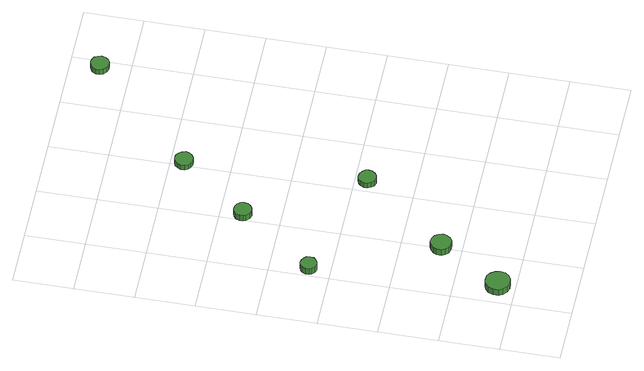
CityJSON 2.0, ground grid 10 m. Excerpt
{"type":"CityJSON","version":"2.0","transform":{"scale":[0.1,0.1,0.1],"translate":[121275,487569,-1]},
"CityObjects":{
"tree1":{"type":"SolitaryVegetationObject","attributes":{"function":"something"},"geometry":[{"type":"MultiSurface","lod":"1","boundaries":[[[0,1,2,3,4,5,6,7,8,9,10,11,12,13,14]],[[15,16,17,18,19,20,21,22,23,24,25,26,27,28,29]],[[0,29,28,1]],[[1,28,27,2]],[[2,27,26,3]],[[3,26,25,4]],[[4,25,24,5]],[[5,24,23,6]],[[6,23,22,7]],[[7,22,21,8]],[[8,21,20,9]],[[9,20,19,10]],[[10,19,18,11]],[[11,18,17,12]],[[12,17,16,13]],[[13,16,15,14]],[[14,15,29,0]]]}]},
"tree2":{"type":"SolitaryVegetationObject","attributes":{"function":"something"},"geometry":[{"type":"MultiSurface","lod":"1","boundaries":[[[30,31,32,33,34,35,36,37,38,39,40,41,42,43,44]],[[45,46,47,48,49,50,51,52,53,54,55,56,57,58,59]],[[30,59,58,31]],[[31,58,57,32]],[[32,57,56,33]],[[33,56,55,34]],[[34,55,54,35]],[[35,54,53,36]],[[36,53,52,37]],[[37,52,51,38]],[[38,51,50,39]],[[39,50,49,40]],[[40,49,48,41]],[[41,48,47,42]],[[42,47,46,43]],[[43,46,45,44]],[[44,45,59,30]]]}]},
"tree3":{"type":"SolitaryVegetationObject","attributes":{"function":"something"},"geometry":[{"type":"MultiSurface","lod":"1","boundaries":[[[60,61,62,63,64,65,66,67,68,69,70,71,72,73,74]],[[75,76,77,78,79,80,81,82,83,84,85,86,87,88,89]],[[60,89,88,61]],[[61,88,87,62]],[[62,87,86,63]],[[63,86,85,64]],[[64,85,84,65]],[[65,84,83,66]],[[66,83,82,67]],[[67,82,81,68]],[[68,81,80,69]],[[69,80,79,70]],[[70,79,78,71]],[[71,78,77,72]],[[72,77,76,73]],[[73,76,75,74]],[[74,75,89,60]]]}]},
"tree4":{"type":"SolitaryVegetationObject","attributes":{"function":"something"},"geometry":[{"type":"MultiSurface","lod":"1","boundaries":[[[90,91,92,93,94,95,96,97,98,99,100,101,102,103,104]],[[105,106,107,108,109,110,111,112,113,114,115,116,117,118,119]],[[90,119,118,91]],[[91,118,117,92]],[[92,117,116,93]],[[93,116,115,94]],[[94,115,114,95]],[[95,114,113,96]],[[96,113,112,97]],[[97,112,111,98]],[[98,111,110,99]],[[99,110,109,100]],[[100,109,108,101]],[[101,108,107,102]],[[102,107,106,103]],[[103,106,105,104]],[[104,105,119,90]]]}]},
"tree5":{"type":"SolitaryVegetationObject","attributes":{"function":"something"},"geometry":[{"type":"MultiSurface","lod":"1","boundaries":[[[120,121,122,123,124,125,126,127,128,129,130,131,132,133,134]],[[135,136,137,138,139,140,141,142,143,144,145,146,147,148,149]],[[120,149,148,121]],[[121,148,147,122]],[[122,147,146,123]],[[123,146,145,124]],[[124,145,144,125]],[[125,144,143,126]],[[126,143,142,127]],[[127,142,141,128]],[[128,141,140,129]],[[129,140,139,130]],[[130,139,138,131]],[[131,138,137,132]],[[132,137,136,133]],[[133,136,135,134]],[[134,135,149,120]]]}]},
"tree6":{"type":"SolitaryVegetationObject","attributes":{"function":"something"},"geometry":[{"type":"MultiSurface","lod":"1","boundaries":[[[150,151,152,153,154,155,156,157,158,159,160,161,162,163,164]],[[165,166,167,168,169,170,171,172,173,174,175,176,177,178,179]],[[150,179,178,151]],[[151,178,177,152]],[[152,177,176,153]],[[153,176,175,154]],[[154,175,174,155]],[[155,174,173,156]],[[156,173,172,157]],[[157,172,171,158]],[[158,171,170,159]],[[159,170,169,160]],[[160,169,168,161]],[[161,168,167,162]],[[162,167,166,163]],[[163,166,165,164]],[[164,165,179,150]]]}]},
"tree7":{"type":"SolitaryVegetationObject","attributes":{"function":"something"},"geometry":[{"type":"MultiSurface","lod":"1","boundaries":[[[180,181,182,183,184,185,186,187,188,189,190,191,192,193,194]],[[195,196,197,198,199,200,201,202,203,204,205,206,207,208,209]],[[180,209,208,181]],[[181,208,207,182]],[[182,207,206,183]],[[183,206,205,184]],[[184,205,204,185]],[[185,204,203,186]],[[186,203,202,187]],[[187,202,201,188]],[[188,201,200,189]],[[189,200,199,190]],[[190,199,198,191]],[[191,198,197,192]],[[192,197,196,193]],[[193,196,195,194]],[[194,195,209,180]]]}]}
},
"vertices":[
[57,30,20],[55,38,20],[50,45,20],[43,50,20],[34,50,20],[26,48,20],[19,42,20],[16,34,20],[16,25,20],[19,18,20],[26,12,20],[34,9,20],[43,10,20],[50,14,20],[55,21,20],[55,21,7],[50,14,7],[43,10,7],[34,9,7],[26,12,7],[19,18,7],[16,25,7],[16,34,7],[19,42,7],[26,48,7],[34,50,7],[43,50,7],[50,45,7],[55,38,7],[57,30,7],
[31,337,19],[30,343,19],[26,347,19],[21,350,19],[16,351,19],[10,349,19],[6,345,19],[4,340,19],[4,334,19],[6,329,19],[10,325,19],[16,323,19],[21,324,19],[26,327,19],[30,331,19],[30,331,6],[26,327,6],[21,324,6],[16,323,6],[10,325,6],[6,329,6],[4,334,6],[4,340,6],[6,345,6],[10,349,6],[16,351,6],[21,350,6],[26,347,6],[30,343,6],[31,337,6],
[121,136,19],[119,143,19],[115,149,19],[108,153,19],[101,154,19],[94,151,19],[89,146,19],[86,140,19],[86,132,19],[89,126,19],[94,121,19],[101,119,19],[108,119,19],[115,123,19],[119,129,19],[119,129,6],[115,123,6],[108,119,6],[101,119,6],[94,121,6],[89,126,6],[86,132,6],[86,140,6],[89,146,6],[94,151,6],[101,154,6],[108,153,6],[115,149,6],[119,143,6],[121,136,6],
[129,464,18],[128,470,18],[124,475,18],[119,478,18],[113,479,18],[107,477,18],[102,473,18],[100,467,18],[100,461,18],[102,456,18],[107,451,18],[113,449,18],[119,450,18],[124,453,18],[128,458,18],[128,458,6],[124,453,6],[119,450,6],[113,449,6],[107,451,6],[102,456,6],[100,461,6],[100,467,6],[102,473,6],[107,477,6],[113,479,6],[119,478,6],[124,475,6],[128,470,6],[129,464,6],
[237,280,18],[236,286,18],[232,291,18],[227,294,18],[221,295,18],[215,293,18],[211,289,18],[208,283,18],[208,277,18],[211,271,18],[215,267,18],[221,265,18],[227,266,18],[232,269,18],[236,274,18],[236,274,7],[232,269,7],[227,266,7],[221,265,7],[215,267,7],[211,271,7],[208,277,7],[208,283,7],[211,289,7],[215,293,7],[221,295,7],[227,294,7],[232,291,7],[236,286,7],[237,280,7],
[222,578,17],[220,585,17],[216,590,17],[211,593,17],[204,594,17],[198,592,17],[194,587,17],[191,581,17],[191,575,17],[194,569,17],[198,565,17],[204,563,17],[211,564,17],[216,567,17],[220,572,17],[220,572,7],[216,567,7],[211,564,7],[204,563,7],[198,565,7],[194,569,7],[191,575,7],[191,581,7],[194,587,7],[198,592,7],[204,594,7],[211,593,7],[216,590,7],[220,585,7],[222,578,7],
[402,752,18],[400,758,18],[397,763,18],[391,766,18],[385,767,18],[379,765,18],[374,761,18],[371,755,18],[371,749,18],[374,743,18],[379,738,18],[385,736,18],[391,737,18],[397,740,18],[400,745,18],[400,745,7],[397,740,7],[391,737,7],[385,736,7],[379,738,7],[374,743,7],[371,749,7],[371,755,7],[374,761,7],[379,765,7],[385,767,7],[391,766,7],[397,763,7],[400,758,7],[402,752,7]
]}
